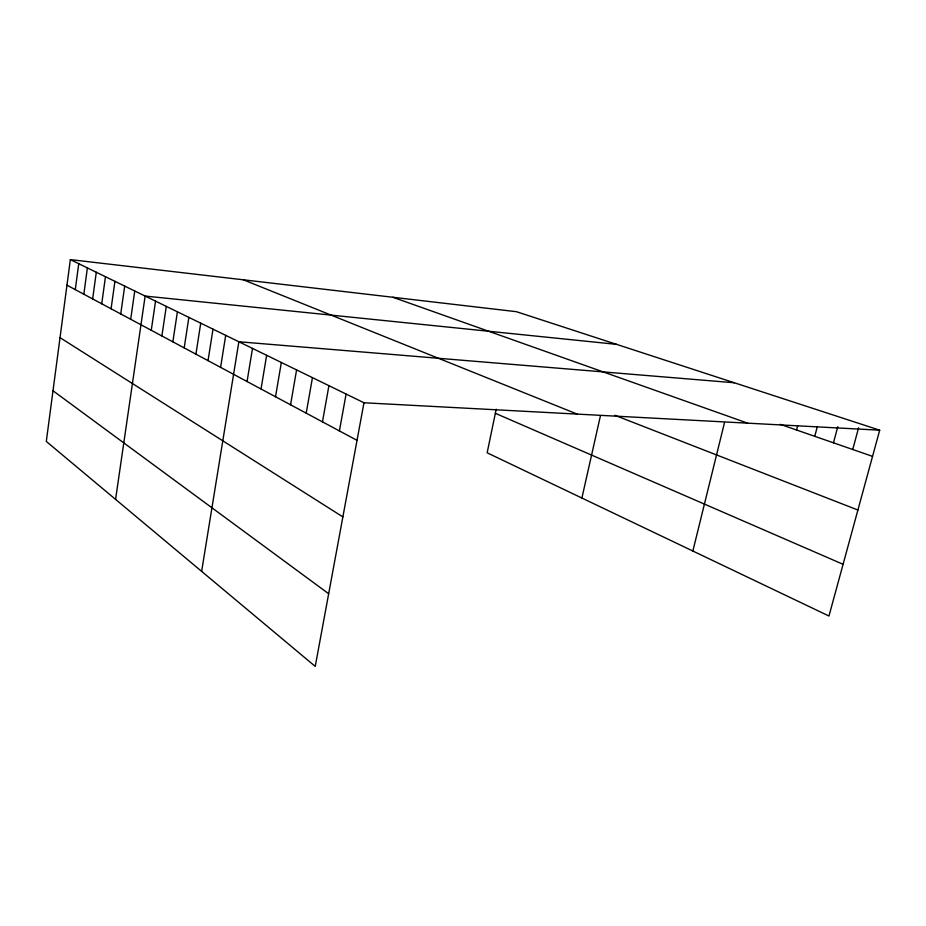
<?xml version="1.0" encoding="UTF-8"?>
<svg xmlns="http://www.w3.org/2000/svg" width="926" height="926" viewBox="0 0 926 926"><rect width="100%" height="100%" fill="white"/><g stroke="black" fill="none" stroke-linecap="round" stroke-linejoin="round"><path stroke-width="1.39" d="M70.353 259.604L46.3 441.436L315.234 666.396L363.976 402.764L70.353 259.604L516.419 311.692L879.7 430.185L828.967 616.022L487.157 452.802L496.197 409.188M75.284 289.63L78.745 263.702M83.838 294.213L87.391 267.915M92.646 298.924L96.304 272.256M101.733 303.786L105.471 276.735M111.085 308.786L114.928 281.342M120.739 313.949L124.686 286.099M130.693 319.273L134.745 291.007M115.576 499.38L145.139 296.065L616.519 344.345M151.262 330.281L155.545 301.147M161.888 335.964L166.298 306.379M172.861 341.833L177.398 311.796M184.193 347.898L188.869 317.386M195.918 354.16L200.734 323.174M208.037 360.654L213.003 329.158M220.596 367.367L225.701 335.351M201.636 571.377L238.862 341.763L734.33 382.762M247.057 381.524L252.509 348.419M261.028 388.989L266.653 355.318M275.52 396.745L281.342 362.471M290.567 404.789L296.586 369.914M306.205 413.158L312.444 377.646M322.468 421.862L328.927 385.679M339.402 430.914L346.092 394.048M581.898 498.049L600.465 415.624M692.856 551.028L724.491 422.673M796.557 430.011L797.633 425.867M814.764 436.331L817.334 426.539M833.481 442.813L837.764 426.712M852.742 449.492L858.599 427.743M363.976 402.764L879.7 430.185M780.213 424.34L872.547 456.368M392.89 297.269L747.664 423.17M614.852 415.288L857.904 510.029M243.33 279.802L577.211 414.107M495.341 413.297L843.077 564.304M66.961 285.185L357.031 440.348M60.028 337.654L342.875 516.905M53.002 390.772L328.672 593.74"/></g></svg>
